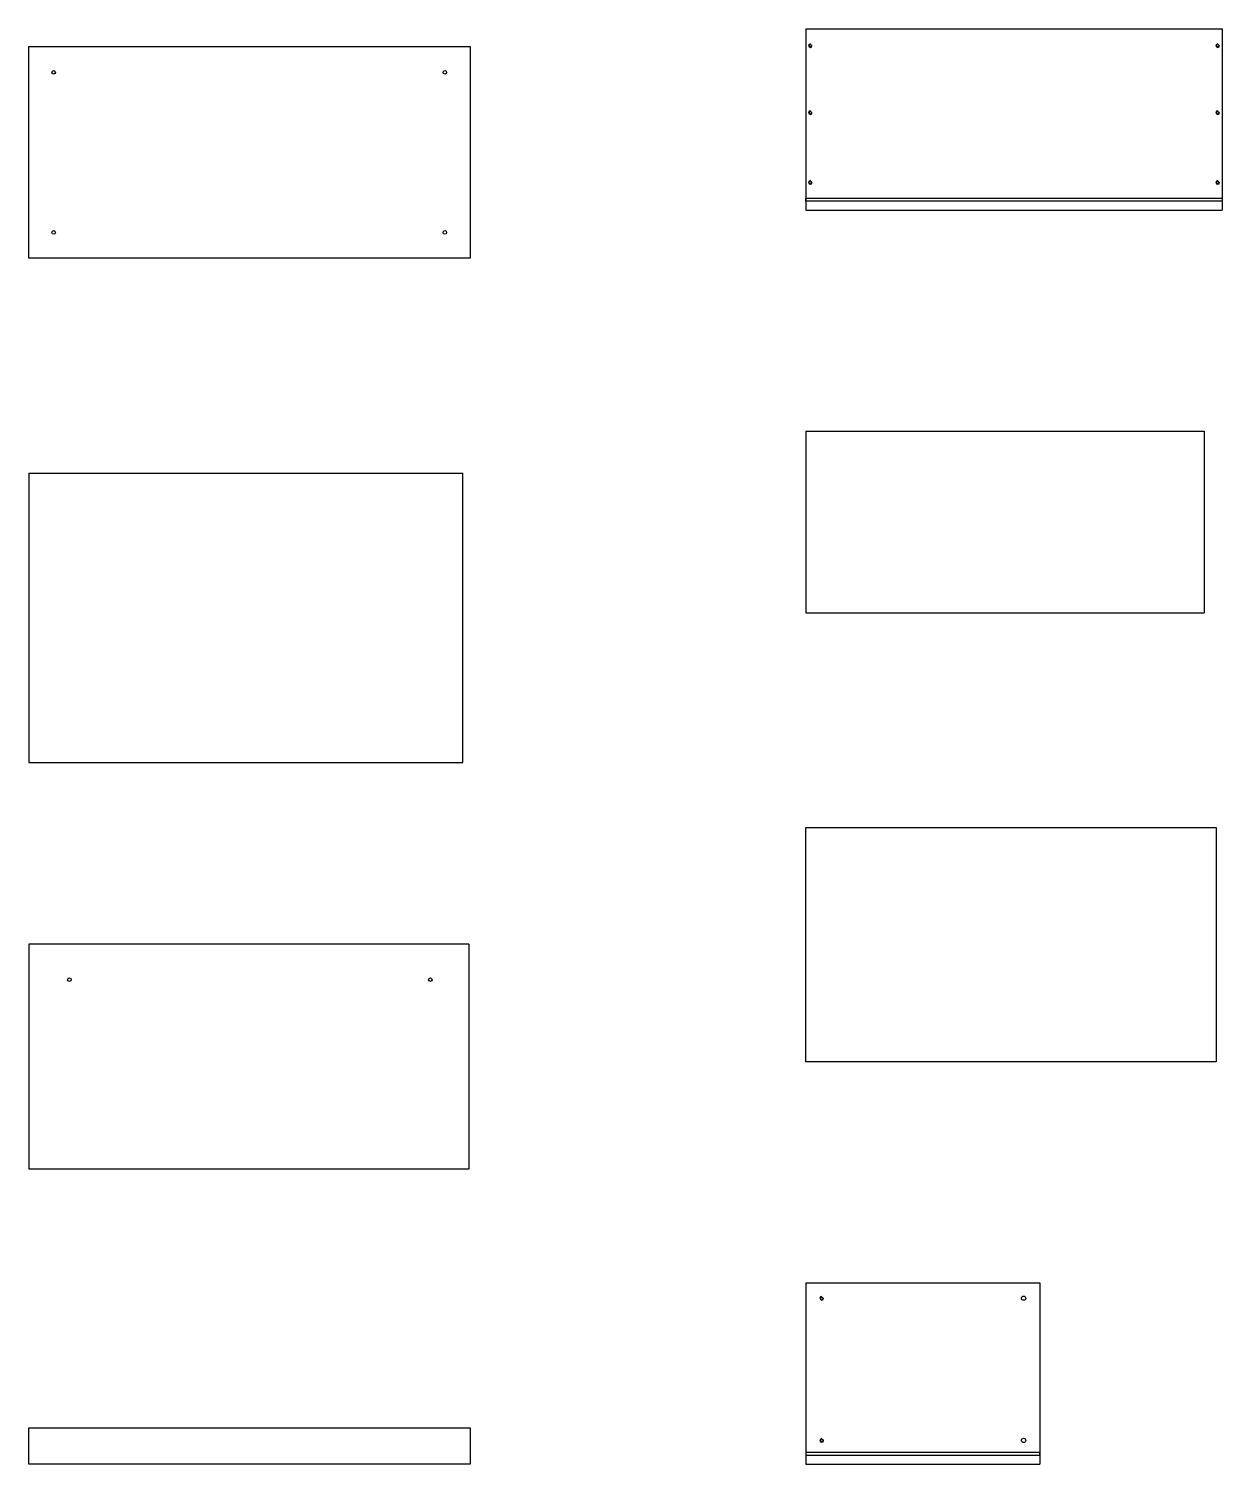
# Model space of a CAD drawing. Header units: centimetres. Extents: x -42 to 1204, y -514 to 706.
# Drawn here: x 647.9 to 845.2, y 468.3 to 705.5 of the extents above; entities that cross this region are included whole.
import ezdxf

# ---------------------------------------------------------------- set-up
doc = ezdxf.new("R2010")
doc.units = ezdxf.units.CM
doc.header["$MEASUREMENT"] = 0
doc.layers.add('filatura', color=8, linetype='Continuous')
doc.layers.add('particolari', color=7, linetype='Continuous')

msp = doc.modelspace()

# ---------------------------------------------------------------- linework, layer by layer
for p, q in [((776.37, 705.55), (845.22, 705.55)), ((776.37, 705.55), (776.37, 675.55)), ((845.22, 705.55), (845.22, 675.55)), ((647.9, 702.63), (720.9, 702.63)), ((647.9, 667.63), (647.9, 702.63)), ((720.9, 702.63), (720.9, 667.63)), ((776.37, 677.05), (776.37, 677.55)), ((776.37, 677.55), (845.22, 677.55)), ((845.22, 677.05), (776.37, 677.05)), ((776.37, 675.55), (845.22, 675.55)), ((843.72, 675.55), (845.22, 675.55)), ((720.9, 667.63), (647.9, 667.63)), ((776.37, 639.05), (842.22, 639.05)), ((776.37, 639.05), (776.37, 609.05)), ((842.22, 639.05), (842.22, 609.05)), ((647.9, 632.13), (647.9, 584.31)), ((647.9, 632.13), (719.65, 632.13)), ((719.65, 584.31), (719.65, 632.13)), ((776.37, 609.05), (842.22, 609.05)), ((647.9, 584.31), (719.65, 584.31)), ((776.37, 573.55), (844.22, 573.55)), ((776.37, 534.85), (776.37, 573.55)), ((844.22, 573.55), (844.22, 534.85)), ((720.68, 554.31), (647.9, 554.31)), ((647.9, 554.31), (647.9, 517.11)), ((720.68, 554.31), (720.68, 517.11)), ((844.22, 534.85), (776.37, 534.85)), ((720.68, 517.11), (647.9, 517.11)), ((776.37, 498.35), (815.07, 498.35)), ((776.37, 498.35), (776.37, 468.35)), ((815.07, 498.35), (815.07, 468.35)), ((647.9, 474.35), (720.9, 474.35)), ((647.9, 468.35), (647.9, 474.35)), ((720.9, 474.35), (720.9, 468.35)), ((776.37, 470.35), (815.07, 470.35)), ((776.37, 469.85), (815.07, 469.85)), ((815.07, 469.85), (815.07, 470.35)), ((720.9, 468.35), (647.9, 468.35)), ((776.37, 468.35), (815.07, 468.35))]:
    msp.add_line(p, q)
at = {"color": 175, "linetype": 'Continuous'}
msp.add_line((718.9, 584.31), (718.8, 584.21), dxfattribs=at)
at = {"layer": 'filatura'}
for centre in [(777.12, 702.75), (844.47, 702.75), (777.12, 691.7), (844.47, 691.7), (777.12, 680.15), (844.47, 680.15), (779.01, 495.79), (779.01, 472.29)]:
    msp.add_arc(centre, 0.3, 90, 0, dxfattribs=at)
at = {"layer": 'particolari'}
for centre, radius in [((777.12, 702.75), 0.2), ((777.12, 702.75), 0.2), ((844.47, 702.75), 0.2), ((844.47, 702.75), 0.2), ((652.03, 698.34), 0.3), ((716.69, 698.34), 0.3), ((777.12, 691.7), 0.2), ((777.12, 691.7), 0.2), ((844.47, 691.7), 0.2), ((844.47, 691.7), 0.2), ((777.12, 680.15), 0.2), ((777.12, 680.15), 0.2), ((844.47, 680.15), 0.2), ((652.03, 671.89), 0.3), ((716.69, 671.89), 0.3), ((654.64, 548.42), 0.3), ((714.3, 548.42), 0.3), ((779.01, 495.79), 0.2), ((779.01, 495.79), 0.2), ((812.36, 495.79), 0.35), ((779.01, 472.29), 0.2), ((779.01, 472.29), 0.2), ((812.36, 472.29), 0.35)]:
    msp.add_circle(centre, radius, dxfattribs=at)

doc.saveas('drawing.dxf')
